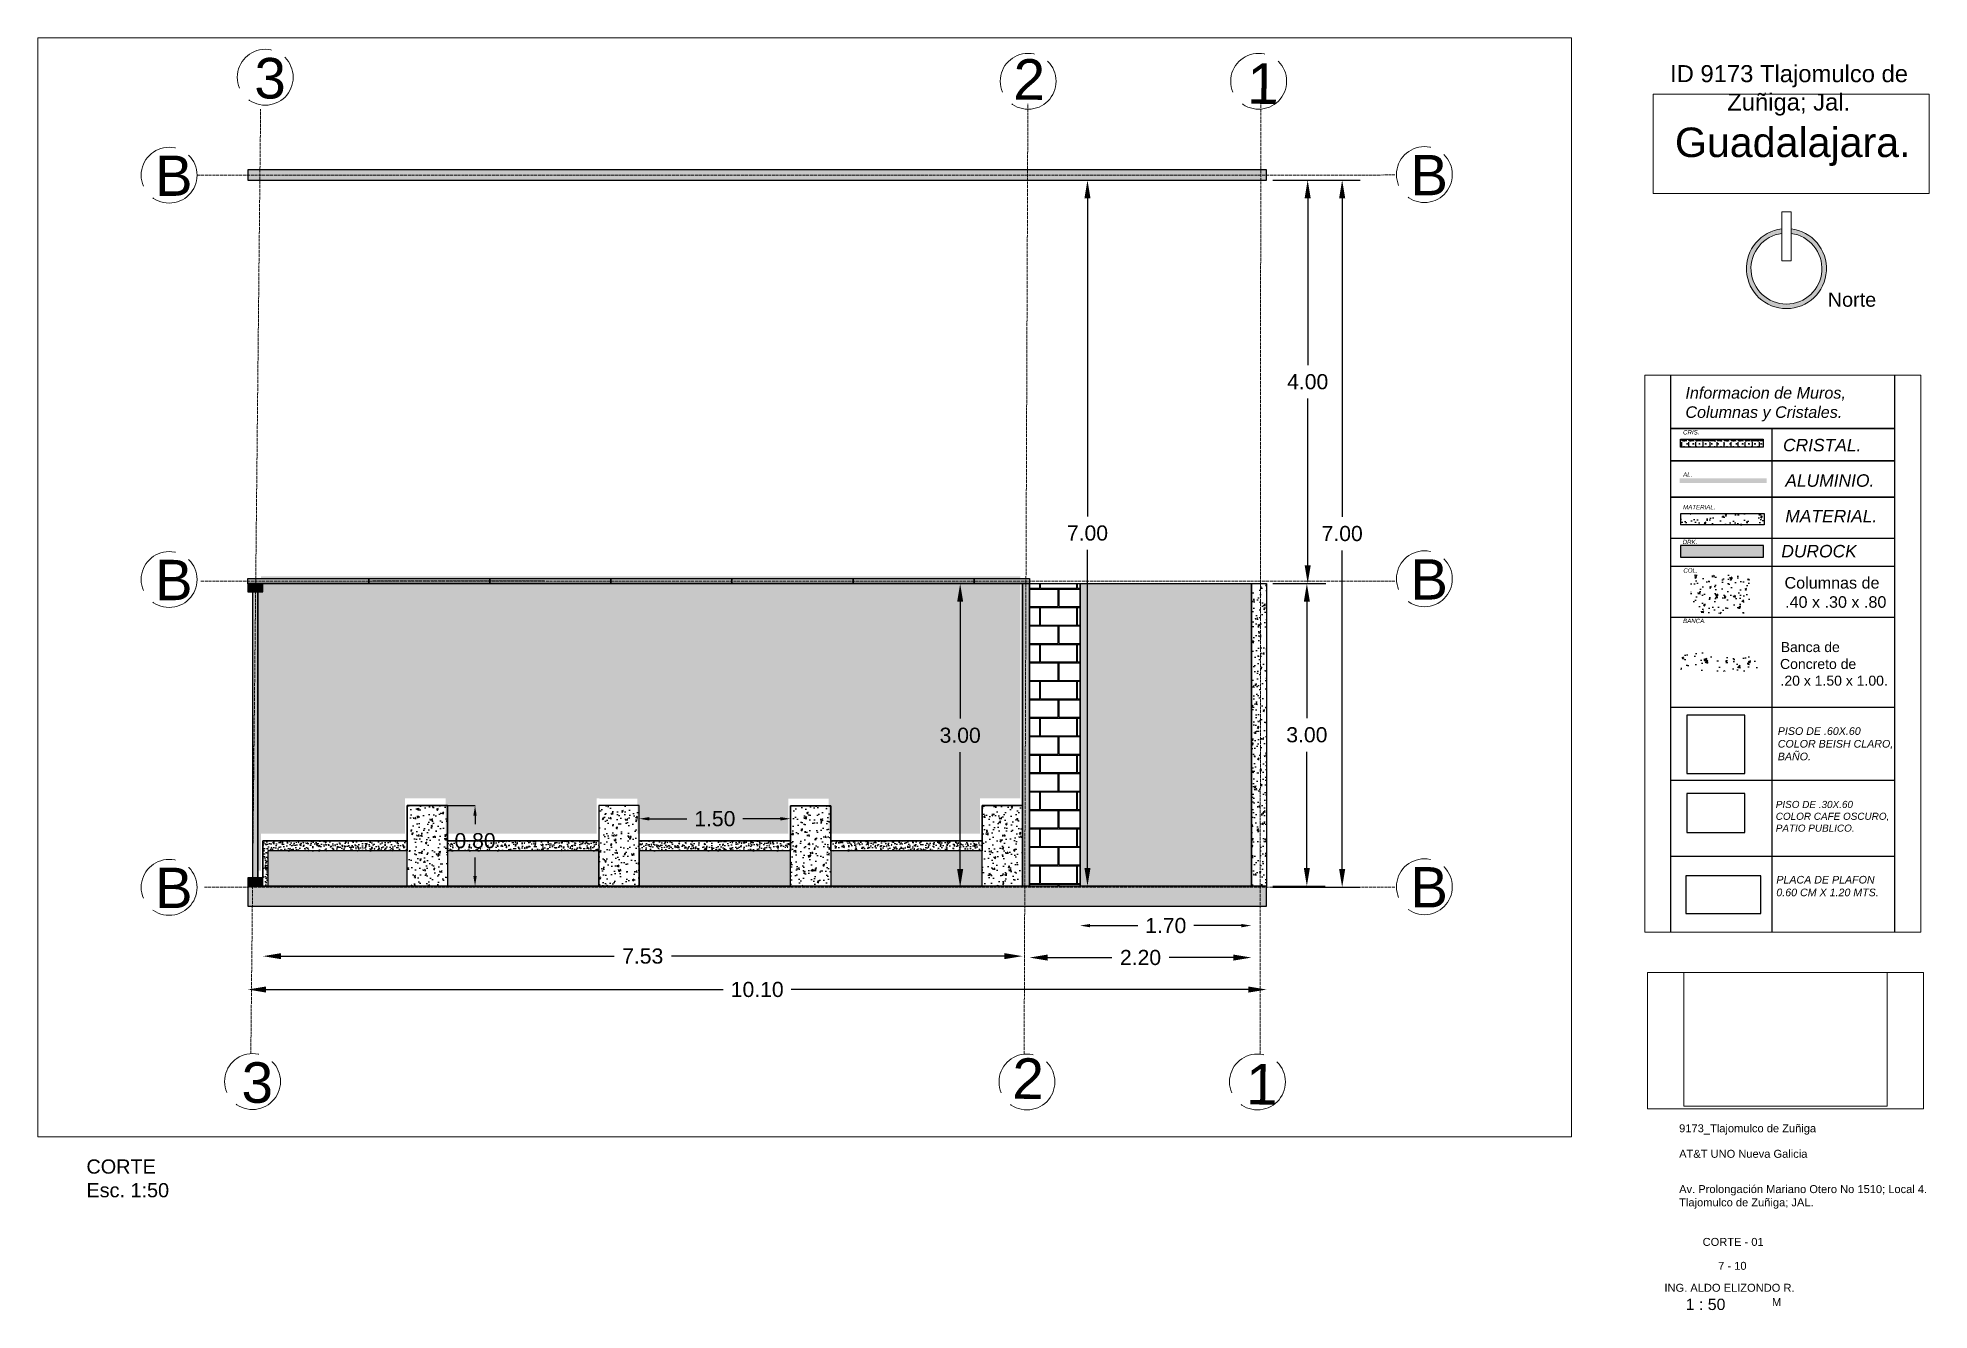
# Paper-space layout 'ARQ-07' of a CAD drawing. Header units: millimetres. Extents: x 82.4 to 165.7, y 72 to 128.1.
# The model-space entities are those that its viewports show. They can reach past a viewport. Long polylines and large blocks are cut down to what shows.
import ezdxf

# ---------------------------------------------------------------- set-up
doc = ezdxf.new("R2010")
doc.units = ezdxf.units.MM
doc.linetypes.add('ACAD_ISO02W100', pattern=[15, 12, -3])
for name, color, linetype in [('CORTE', 254, 'Continuous'), ('CUADRO IMFORMATIVO', 144, 'Continuous'), ('MEDIDAS.', 144, 'Continuous'), ('MUROS ACABADOS', 142, 'Continuous')]:
    doc.layers.add(name, color=color, linetype=linetype)
for name, color, linetype, lineweight in [('COTAS', 161, 'ACAD_ISO02W100', 20), ('IMAGENES 3', 142, 'Continuous', 18), ('LAM-Solapa', 157, 'Continuous', 18)]:
    doc.layers.add(name, color=color, linetype=linetype, lineweight=lineweight)
doc.styles.get("Standard").update_dxf_attribs({"font": 'arial.ttf'})
doc.dimstyles.get("Standard").update_dxf_attribs({"dimtxt": 0.15, "dimasz": 0.18, "dimexe": 0.18, "dimexo": 0.0625, "dimgap": 0.09, "dimtad": 0, "dimtih": 1, "dimtoh": 1, "dimzin": 0, "dimdsep": 46, "dimtxsty": 'Standard', "dimblk2": 'ARCHTICK', "dimcen": 0.09, "dimadec": 0, "dimazin": 0, "dimtfac": 1, "dimtofl": 0, "dimtmove": 0, "dimatfit": 3, "dimfxl": 1, "dimtolj": 1, "dimtzin": 0, "dimarcsym": 0})
picture_1 = doc.add_image_def('image53.png', size_in_pixel=(703, 467))
pattern_1 = [(50, (16.25074, 0), (0.0910923345, -0.00796954277), [0.009525, -0.104775]), (355, (16.25074, 0), (-0.0176217107, 0.0955284226), [0.00762, -0.0838202921]), (100.4514447, (16.25833, -0.00066), (0.07347062355, 0.08755887596), [0.0080950044, -0.0890451223]), (46.1842, (16.25074, 0.0254), (0.1355395204, -0.021021164), [0.0142875, -0.1571625]), (96.6355576, (16.26204, 0.02365), (0.118702067, 0.1237130623), [0.0121425116, -0.133567804]), (351.1841512, (16.25074, 0.0254), (0.118702067, 0.1237130623), [0.0114299835, -0.125729866]), (21, (16.26344, 0.01905), (0.07580719563, -0.0511325991), [0.009525, -0.104775]), (326, (16.26344, 0.01905), (0.0309010142, 0.09209398306), [0.00762, -0.08382]), (71.451445, (16.26976, 0.01479), (0.10670820964, 0.04096138444), [0.0080950044, -0.0890449688]), (37.5, (16.250742, 0), (0.001544301625, 0.04227751944), [0, -0.082804, 0, -0.08509, 0, -0.0841375]), (7.5, (16.250742, 0), (0.03340983126, 0.05009028741), [0, -0.048514, 0, -0.080899, 0, -0.0320675]), (327.5, (16.22242, 0), (0.06779529758, -0.002864372), [0, -0.03175, 0, -0.09906, 0, -0.131445]), (317.5, (16.20972, 0), (0.0740645907, 0.01271324552), [0, -0.041275, 0, -0.065786, 0, -0.093345])]
pattern_2 = [(50, (16.25074, 0), (0.1639662021, -0.014345177), [0.017145, -0.188595]), (355, (16.25074, 0), (-0.0317190793, 0.1719511607), [0.013716, -0.1508765258]), (100.4514447, (16.2644, -0.0012), (0.1322471224, 0.1576059767), [0.014571008, -0.1602812201]), (46.1842, (16.25074, 0.04572), (0.2439711368, -0.037838095), [0.0257175, -0.2828925]), (96.6355576, (16.27107, 0.04257), (0.2136637206, 0.222683512), [0.021856521, -0.2404220473]), (351.1841512, (16.25074, 0.04572), (0.2136637207, 0.222683512), [0.0205739704, -0.2263137587]), (21, (16.2736, 0.03429), (0.1364529521, -0.0920386784), [0.017145, -0.188595]), (326, (16.2736, 0.03429), (0.0556218255, 0.1657691695), [0.013716, -0.150876]), (71.451445, (16.28497, 0.02662), (0.1920747774, 0.073730492), [0.014571008, -0.1602809438]), (37.5, (16.25074, 0), (0.00277974293, 0.076099535), [0, -0.1490472, 0, -0.153162, 0, -0.1514475]), (7.5, (16.25074, 0), (0.06013769626, 0.09016251734), [0, -0.0873252, 0, -0.1456182, 0, -0.0577215]), (327.5, (16.199765, 0), (0.12203153565, -0.0051558696), [0, -0.05715, 0, -0.178308, 0, -0.236601]), (317.5, (16.1769, 0), (0.1333162632, 0.0228838419), [0, -0.074295, 0, -0.1184148, 0, -0.168021])]

# ---------------------------------------------------------------- blocks, each defined once
blk = doc.blocks.new('*D143')
at = {"layer": 'Defpoints', "color": 0, "transparency": 16777216}
for p in [(10992.937, 3786.768), (10993.336, 3786.768), (10992.937, 3783.768)]:
    blk.add_point(p, dxfattribs=at)
at = {"layer": 'MEDIDAS.', "color": 0, "lineweight": -2, "transparency": 16777216}
for p, q in [((10992.999, 3786.768), (10993.516, 3786.768)), ((10993.336, 3786.588), (10993.336, 3785.434)), ((10993.336, 3783.948), (10993.336, 3785.101)), ((10992.999, 3783.768), (10993.516, 3783.768))]:
    blk.add_line(p, q, dxfattribs=at)
at = {"layer": 'MEDIDAS.', "color": 0, "transparency": 16777216}
for points in [[(10993.306, 3786.588), (10993.366, 3786.588), (10993.336, 3786.768)], [(10993.306, 3783.948), (10993.366, 3783.948), (10993.336, 3783.768)]]:
    blk.add_solid(points, dxfattribs=at)
at = {"layer": 'MEDIDAS.', "color": 0, "transparency": 16777216, "insert": (10993.336, 3785.268), "char_height": 0.15, "attachment_point": 5}
blk.add_mtext('\\A1;3.00', dxfattribs=at)
blk = doc.blocks.new('_ArchTick')
at = {"color": 0, "linetype": 'ByBlock', "const_width": 0.15}
blk.add_lwpolyline([(-0.5, -0.5), (0.5, 0.5)], dxfattribs=at)
blk = doc.blocks.new('*D144')
at = {"layer": 'Defpoints', "color": 0, "transparency": 16777216}
for p in [(10992.937, 3790.768), (10993.344, 3790.768), (10992.937, 3786.768)]:
    blk.add_point(p, dxfattribs=at)
at = {"layer": 'MEDIDAS.', "color": 0, "lineweight": -2, "transparency": 16777216}
for p, q in [((10992.999, 3790.768), (10993.524, 3790.768)), ((10993.344, 3790.588), (10993.344, 3788.934)), ((10993.344, 3786.948), (10993.344, 3788.601)), ((10992.999, 3786.768), (10993.524, 3786.768))]:
    blk.add_line(p, q, dxfattribs=at)
at = {"layer": 'MEDIDAS.', "color": 0, "transparency": 16777216}
for points in [[(10993.314, 3790.588), (10993.374, 3790.588), (10993.344, 3790.768)], [(10993.314, 3786.948), (10993.374, 3786.948), (10993.344, 3786.768)]]:
    blk.add_solid(points, dxfattribs=at)
at = {"layer": 'MEDIDAS.', "color": 0, "transparency": 16777216, "insert": (10993.344, 3788.768), "char_height": 0.15, "attachment_point": 5}
blk.add_mtext('\\A1;4.00', dxfattribs=at)
blk = doc.blocks.new('*D145')
at = {"layer": 'Defpoints', "color": 0, "transparency": 16777216}
for p in [(10992.937, 3790.768), (10993.686, 3790.768), (10992.937, 3783.757)]:
    blk.add_point(p, dxfattribs=at)
at = {"layer": 'MEDIDAS.', "color": 0, "lineweight": -2, "transparency": 16777216}
for p, q in [((10992.999, 3790.768), (10993.866, 3790.768)), ((10993.686, 3790.588), (10993.686, 3787.429)), ((10993.686, 3783.937), (10993.686, 3787.096)), ((10992.999, 3783.757), (10993.866, 3783.757))]:
    blk.add_line(p, q, dxfattribs=at)
at = {"layer": 'MEDIDAS.', "color": 0, "transparency": 16777216}
for points in [[(10993.656, 3790.588), (10993.716, 3790.588), (10993.686, 3790.768)], [(10993.656, 3783.937), (10993.716, 3783.937), (10993.686, 3783.757)]]:
    blk.add_solid(points, dxfattribs=at)
at = {"layer": 'MEDIDAS.', "color": 0, "transparency": 16777216, "insert": (10993.686, 3787.263), "char_height": 0.15, "attachment_point": 5}
blk.add_mtext('\\A1;7.00', dxfattribs=at)
blk = doc.blocks.new('*D146')
at = {"layer": 'Defpoints', "color": 0, "transparency": 16777216}
for p in [(10991.087, 3783.377), (10991.087, 3783.377), (10992.787, 3783.377)]:
    blk.add_point(p, dxfattribs=at)
at = {"layer": 'MEDIDAS.', "color": 0, "lineweight": -2, "transparency": 16777216}
for p, q in [((10991.187, 3783.377), (10991.659, 3783.377)), ((10992.687, 3783.377), (10992.214, 3783.377))]:
    blk.add_line(p, q, dxfattribs=at)
at = {"layer": 'MEDIDAS.', "color": 0, "transparency": 16777216}
for points in [[(10991.187, 3783.393), (10991.187, 3783.36), (10991.087, 3783.377)], [(10992.687, 3783.393), (10992.687, 3783.36), (10992.787, 3783.377)]]:
    blk.add_solid(points, dxfattribs=at)
at = {"layer": 'MEDIDAS.', "color": 0, "transparency": 16777216, "insert": (10991.937, 3783.377), "char_height": 0.15, "attachment_point": 5}
blk.add_mtext('\\A1;1.70', dxfattribs=at)
blk = doc.blocks.new('*D147')
at = {"layer": 'Defpoints', "color": 0, "transparency": 16777216}
for p in [(10990.587, 3783.06), (10990.587, 3783.06), (10992.787, 3783.06)]:
    blk.add_point(p, dxfattribs=at)
at = {"layer": 'MEDIDAS.', "color": 0, "lineweight": -2, "transparency": 16777216}
for p, q in [((10990.767, 3783.06), (10991.401, 3783.06)), ((10992.607, 3783.06), (10991.972, 3783.06))]:
    blk.add_line(p, q, dxfattribs=at)
at = {"layer": 'MEDIDAS.', "color": 0, "transparency": 16777216}
for points in [[(10990.767, 3783.09), (10990.767, 3783.03), (10990.587, 3783.06)], [(10992.607, 3783.09), (10992.607, 3783.03), (10992.787, 3783.06)]]:
    blk.add_solid(points, dxfattribs=at)
at = {"layer": 'MEDIDAS.', "color": 0, "transparency": 16777216, "insert": (10991.687, 3783.06), "char_height": 0.15, "attachment_point": 5}
blk.add_mtext('\\A1;2.20', dxfattribs=at)
blk = doc.blocks.new('*D148')
at = {"layer": 'Defpoints', "color": 0, "transparency": 16777216}
for p in [(10982.987, 3783.074), (10982.987, 3783.074), (10990.517, 3783.074)]:
    blk.add_point(p, dxfattribs=at)
at = {"layer": 'MEDIDAS.', "color": 0, "lineweight": -2, "transparency": 16777216}
for p, q in [((10983.167, 3783.074), (10986.468, 3783.074)), ((10990.337, 3783.074), (10987.036, 3783.074))]:
    blk.add_line(p, q, dxfattribs=at)
at = {"layer": 'MEDIDAS.', "color": 0, "transparency": 16777216}
for points in [[(10983.167, 3783.104), (10983.167, 3783.044), (10982.987, 3783.074)], [(10990.337, 3783.104), (10990.337, 3783.044), (10990.517, 3783.074)]]:
    blk.add_solid(points, dxfattribs=at)
at = {"layer": 'MEDIDAS.', "color": 0, "transparency": 16777216, "insert": (10986.752, 3783.074), "char_height": 0.15, "attachment_point": 5}
blk.add_mtext('\\A1;7.53', dxfattribs=at)
blk = doc.blocks.new('*D149')
at = {"layer": 'Defpoints', "color": 0, "transparency": 16777216}
for p in [(10982.837, 3782.743), (10982.837, 3782.743), (10992.937, 3782.743)]:
    blk.add_point(p, dxfattribs=at)
at = {"layer": 'MEDIDAS.', "color": 0, "lineweight": -2, "transparency": 16777216}
for p, q in [((10983.017, 3782.743), (10987.551, 3782.743)), ((10992.757, 3782.743), (10988.222, 3782.743))]:
    blk.add_line(p, q, dxfattribs=at)
at = {"layer": 'MEDIDAS.', "color": 0, "transparency": 16777216}
for points in [[(10983.017, 3782.773), (10983.017, 3782.713), (10982.837, 3782.743)], [(10992.757, 3782.773), (10992.757, 3782.713), (10992.937, 3782.743)]]:
    blk.add_solid(points, dxfattribs=at)
at = {"layer": 'MEDIDAS.', "color": 0, "transparency": 16777216, "insert": (10987.887, 3782.743), "char_height": 0.15, "attachment_point": 5}
blk.add_mtext('\\A1;10.10', dxfattribs=at)
blk = doc.blocks.new('*D170')
at = {"layer": 'Defpoints', "color": 0, "transparency": 16777216}
for p in [(10984.817, 3784.567), (10984.817, 3783.768), (10985.09, 3783.768)]:
    blk.add_point(p, dxfattribs=at)
at = {"layer": 'MEDIDAS.', "color": 0, "lineweight": -2, "transparency": 16777216}
for p, q in [((10984.817, 3784.567), (10985.09, 3784.567)), ((10985.09, 3784.467), (10985.09, 3784.384)), ((10985.09, 3783.868), (10985.09, 3784.051)), ((10984.817, 3783.768), (10985.09, 3783.768))]:
    blk.add_line(p, q, dxfattribs=at)
at = {"layer": 'MEDIDAS.', "color": 0, "transparency": 16777216}
for points in [[(10985.073, 3784.467), (10985.106, 3784.467), (10985.09, 3784.567)], [(10985.073, 3783.868), (10985.106, 3783.868), (10985.09, 3783.768)]]:
    blk.add_solid(points, dxfattribs=at)
at = {"layer": 'MEDIDAS.', "color": 0, "transparency": 16777216, "insert": (10985.09, 3784.218), "char_height": 0.15, "attachment_point": 5}
blk.add_mtext('\\A1;0.80', dxfattribs=at)
blk = doc.blocks.new('*D171')
at = {"layer": 'Defpoints', "color": 0, "transparency": 16777216}
for p in [(10988.217, 3784.436), (10986.717, 3784.218), (10988.217, 3784.218)]:
    blk.add_point(p, dxfattribs=at)
at = {"layer": 'MEDIDAS.', "color": 0, "lineweight": -2, "transparency": 16777216}
for p, q in [((10986.717, 3784.218), (10986.717, 3784.436)), ((10986.817, 3784.436), (10987.189, 3784.436)), ((10988.117, 3784.436), (10987.744, 3784.436)), ((10988.217, 3784.218), (10988.217, 3784.436))]:
    blk.add_line(p, q, dxfattribs=at)
at = {"layer": 'MEDIDAS.', "color": 0, "transparency": 16777216}
for points in [[(10986.817, 3784.453), (10986.817, 3784.419), (10986.717, 3784.436)], [(10988.117, 3784.453), (10988.117, 3784.419), (10988.217, 3784.436)]]:
    blk.add_solid(points, dxfattribs=at)
at = {"layer": 'MEDIDAS.', "color": 0, "transparency": 16777216, "insert": (10987.467, 3784.436), "char_height": 0.15, "attachment_point": 5}
blk.add_mtext('\\A1;1.50', dxfattribs=at)
blk = doc.blocks.new('*D172')
at = {"layer": 'Defpoints', "color": 0, "transparency": 16777216}
for p in [(10989.9, 3786.768), (10989.899, 3783.757), (10989.899, 3783.757)]:
    blk.add_point(p, dxfattribs=at)
at = {"layer": 'MEDIDAS.', "color": 0, "lineweight": -2, "transparency": 16777216}
for p, q in [((10989.9, 3786.768), (10989.899, 3786.768)), ((10989.899, 3786.588), (10989.899, 3785.43)), ((10989.899, 3783.937), (10989.899, 3785.096))]:
    blk.add_line(p, q, dxfattribs=at)
at = {"layer": 'MEDIDAS.', "color": 0, "transparency": 16777216}
for points in [[(10989.869, 3786.588), (10989.929, 3786.588), (10989.899, 3786.768)], [(10989.869, 3783.937), (10989.929, 3783.937), (10989.899, 3783.757)]]:
    blk.add_solid(points, dxfattribs=at)
at = {"layer": 'MEDIDAS.', "color": 0, "transparency": 16777216, "insert": (10989.899, 3785.263), "char_height": 0.15, "attachment_point": 5}
blk.add_mtext('\\A1;3.00', dxfattribs=at)
blk = doc.blocks.new('*D173')
at = {"layer": 'Defpoints', "color": 0, "transparency": 16777216}
for p in [(10991.095, 3790.768), (10991.161, 3790.768), (10991.087, 3783.768)]:
    blk.add_point(p, dxfattribs=at)
at = {"layer": 'MEDIDAS.', "color": 0, "lineweight": -2, "transparency": 16777216}
for p, q in [((10991.157, 3790.768), (10991.341, 3790.768)), ((10991.161, 3790.588), (10991.161, 3787.434)), ((10991.161, 3783.948), (10991.161, 3787.101)), ((10991.149, 3783.768), (10991.341, 3783.768))]:
    blk.add_line(p, q, dxfattribs=at)
at = {"layer": 'MEDIDAS.', "color": 0, "transparency": 16777216}
for points in [[(10991.131, 3790.588), (10991.191, 3790.588), (10991.161, 3790.768)], [(10991.131, 3783.948), (10991.191, 3783.948), (10991.161, 3783.768)]]:
    blk.add_solid(points, dxfattribs=at)
at = {"layer": 'MEDIDAS.', "color": 0, "transparency": 16777216, "insert": (10991.161, 3787.268), "char_height": 0.15, "attachment_point": 5}
blk.add_mtext('\\A1;7.00', dxfattribs=at)

msp = doc.modelspace()

# ---------------------------------------------------------------- hatches: boundary and pattern name
at = {"layer": 'CUADRO IMFORMATIVO'}
h = msp.add_hatch(dxfattribs=at)
h.set_pattern_fill('ANGLE', color=151, scale=0.010385)
h.set_pattern_definition([(0, (-11794.835896, -4063.511164), (0, 0.07254180236), [0.05275767444, -0.01978412792]), (90, (-11794.835896, -4063.511164), (-0.07254180236, 4e-18), [0.05275767444, -0.01978412792])])
h.paths.add_polyline_path([(10996.895, 3821.204), (10996.895, 3821.287), (10996.043, 3821.287), (10996.043, 3821.204)])
h = msp.add_hatch(dxfattribs=at)
h.set_pattern_fill('CROSS', color=161, scale=0.005)
h.paths.add_polyline_path([(10996.043, 3821.204), (10996.043, 3821.287), (10996.895, 3821.287), (10996.895, 3821.204)])
h = msp.add_hatch(color=161, dxfattribs=at)
h.dxf.hatch_style = 1
h.paths.add_polyline_path([(10996.929, 3820.838), (10996.929, 3820.885), (10996.035, 3820.885), (10996.035, 3820.838)])
h = msp.add_hatch(dxfattribs=at)
h.set_pattern_fill('AR-CONC', color=250, scale=0.001)
h.set_pattern_definition([(50, (0.0001, 0), (0.182184669, -0.0159390855), [0.01905, -0.20955]), (355, (0.0001, 0), (-0.0352434214, 0.1910568452), [0.01524, -0.1676405842]), (100.4514447, (0.01528, -0.00133), (0.146941247, 0.175117752), [0.0161900088, -0.1780902446]), (46.1842, (0.0001, 0.0508), (0.271079041, -0.042042328), [0.028575, -0.314325]), (96.6355576, (0.0227, 0.0473), (0.237404134, 0.2474261246), [0.024285023, -0.267135608]), (351.1841512, (0.0001, 0.0508), (0.237404134, 0.2474261246), [0.022859967, -0.251459732]), (21, (0.0255, 0.0381), (0.1516143913, -0.1022651982), [0.01905, -0.20955]), (326, (0.0255, 0.0381), (0.0618020283, 0.184187966), [0.01524, -0.16764]), (71.451445, (0.03813, 0.02958), (0.2134164193, 0.081922769), [0.0161900088, -0.1780899376]), (37.5, (0.0001, 0), (0.00308860325, 0.08455503887), [0, -0.165608, 0, -0.17018, 0, -0.168275]), (7.5, (0.0001, 0), (0.0668196625, 0.1001805748), [0, -0.097028, 0, -0.161798, 0, -0.064135]), (327.5, (-0.05654, 0), (0.13559059517, -0.005728744), [0, -0.0635, 0, -0.19812, 0, -0.26289]), (317.5, (-0.08194, 0), (0.1481291814, 0.025426491), [0, -0.08255, 0, -0.131572, 0, -0.18669])])
h.paths.add_polyline_path([(10996.903, 3820.407), (10996.047, 3820.407), (10996.047, 3820.522), (10996.903, 3820.522)])
at = {"layer": 'CUADRO IMFORMATIVO', "true_color": 0x0a85ff}
h = msp.add_hatch(color=150, dxfattribs=at)
h.dxf.hatch_style = 1
h.paths.add_polyline_path([(10996.045, 3820.193), (10996.045, 3820.073), (10996.898, 3820.073), (10996.898, 3820.193)])
at = {"layer": 'CUADRO IMFORMATIVO'}
h = msp.add_hatch(dxfattribs=at)
h.set_pattern_fill('AR-CONC', color=142, scale=0.001)
h.set_pattern_definition([(50, (18.55573, 23.4516), (0.182184669, -0.0159390855), [0.01905, -0.20955]), (355, (18.55573, 23.4516), (-0.0352434214, 0.1910568452), [0.01524, -0.1676405842]), (100.4514447, (18.57092, 23.45027), (0.146941247, 0.175117752), [0.0161900088, -0.1780902446]), (46.1842, (18.55573, 23.5024), (0.271079041, -0.042042328), [0.028575, -0.314325]), (96.6355576, (18.57832, 23.4989), (0.237404134, 0.2474261246), [0.024285023, -0.267135608]), (351.1841512, (18.55573, 23.5024), (0.237404134, 0.2474261246), [0.022859967, -0.251459732]), (21, (18.58113, 23.4897), (0.1516143913, -0.1022651982), [0.01905, -0.20955]), (326, (18.58113, 23.4897), (0.0618020283, 0.184187966), [0.01524, -0.16764]), (71.451445, (18.59377, 23.48118), (0.2134164193, 0.081922769), [0.0161900088, -0.1780899376]), (37.5, (18.55573, 23.4516), (0.00308860325, 0.08455503887), [0, -0.165608, 0, -0.17018, 0, -0.168275]), (7.5, (18.55573, 23.4516), (0.0668196625, 0.1001805748), [0, -0.097028, 0, -0.161798, 0, -0.064135]), (327.5, (18.49909, 23.4516), (0.13559059517, -0.005728744), [0, -0.0635, 0, -0.19812, 0, -0.26289]), (317.5, (18.47369, 23.4516), (0.1481291814, 0.025426491), [0, -0.08255, 0, -0.131572, 0, -0.18669])])
h.paths.add_polyline_path([(10996.152, 3819.491), (10996.752, 3819.491), (10996.752, 3819.891), (10996.152, 3819.891)])
h = msp.add_hatch(dxfattribs=at)
h.set_pattern_fill('AR-CONC', color=142, scale=0.001228)
h.set_pattern_definition([(50, (4256.03059, 1484.32152), (0.2237743324, -0.019577708), [0.023398791, -0.2573867034]), (355, (4256.03059, 1484.32152), (-0.0432888955, 0.234671876), [0.018719033, -0.20591008]), (100.4514447, (4256.04923, 1484.31988), (0.180485436, 0.215094158), [0.0198859126, -0.2187452205]), (46.1842, (4256.03059, 1484.3839), (0.332961779, -0.051639877), [0.035098187, -0.386080055]), (96.6355576, (4256.05833, 1484.3796), (0.291599463, 0.303909303), [0.029828881, -0.328118127]), (351.184151, (4256.0306, 1484.3839), (0.291599463, 0.303909303), [0.028078509, -0.308863715]), (21, (4256.06178, 1484.36831), (0.18622538, -0.125610605), [0.023398791, -0.2573867034]), (326, (4256.06178, 1484.36831), (0.075910381, 0.226234948), [0.018719033, -0.205909363]), (71.451445, (4256.0773, 1484.35785), (0.2621357605, 0.1006243446), [0.0198859126, -0.2187448435]), (37.5, (4256.030585, 1484.321516), (0.0037936789, 0.1038575171), [0, -0.2034134917, 0, -0.2090292016, 0, -0.2066893224]), (7.5, (4256.03059, 1484.32152), (0.0820734558, 0.1230500973), [0, -0.1191778433, 0, -0.1987337334, 0, -0.0787759304]), (327.5, (4255.96101, 1484.321516), (0.1665436235, -0.0070365189), [0, -0.0779959707, 0, -0.2433474287, 0, -0.3229033188]), (317.5, (4255.92981, 1484.32152), (0.1819445558, 0.0312309268), [0, -0.101394762, 0, -0.1616076513, 0, -0.229308154])])
h.paths.add_polyline_path([(10996.049, 3818.901), (10996.835, 3818.901), (10996.835, 3819.087), (10996.049, 3819.087)])
at = {"layer": 'MUROS ACABADOS'}
h = msp.add_hatch(color=254, dxfattribs=at)
h.dxf.hatch_style = 1
h.paths.add_polyline_path([(10982.837, 3790.868), (10982.837, 3790.768), (10992.937, 3790.768), (10992.937, 3790.868)])
h = msp.add_hatch(color=253, dxfattribs=at)
h.dxf.hatch_style = 1
h.paths.add_polyline_path([(10982.837, 3786.818), (10984.037, 3786.818), (10984.037, 3786.768), (10982.837, 3786.768)])
h = msp.add_hatch(color=254, dxfattribs=at)
h.dxf.hatch_style = 1
h.paths.add_polyline_path([(10982.967, 3783.922), (10982.917, 3783.922), (10982.917, 3786.756), (10982.967, 3786.756), (10982.967, 3786.839), (10990.497, 3786.839), (10990.497, 3784.64), (10990.097, 3784.639), (10990.097, 3784.289), (10988.597, 3784.289), (10988.597, 3784.635), (10988.197, 3784.635), (10988.197, 3784.289), (10986.697, 3784.289), (10986.697, 3784.636), (10986.297, 3784.637), (10986.297, 3784.289), (10984.797, 3784.289), (10984.797, 3784.638), (10984.397, 3784.638), (10984.397, 3784.289), (10982.967, 3784.289)])
h = msp.add_hatch(color=253, dxfattribs=at)
h.dxf.hatch_style = 1
h.paths.add_polyline_path([(10984.037, 3786.818), (10985.237, 3786.818), (10985.237, 3786.768), (10984.037, 3786.768)])
h = msp.add_hatch(color=253, dxfattribs=at)
h.dxf.hatch_style = 1
h.paths.add_polyline_path([(10985.237, 3786.818), (10986.437, 3786.818), (10986.437, 3786.768), (10985.237, 3786.768)])
h = msp.add_hatch(color=253, dxfattribs=at)
h.dxf.hatch_style = 1
h.paths.add_polyline_path([(10986.437, 3786.818), (10987.637, 3786.818), (10987.637, 3786.768), (10986.437, 3786.768)])
h = msp.add_hatch(color=253, dxfattribs=at)
h.dxf.hatch_style = 1
h.paths.add_polyline_path([(10987.637, 3786.818), (10988.837, 3786.818), (10988.837, 3786.768), (10987.637, 3786.768)])
h = msp.add_hatch(color=253, dxfattribs=at)
h.dxf.hatch_style = 1
h.paths.add_polyline_path([(10988.837, 3786.818), (10990.037, 3786.818), (10990.037, 3786.768), (10988.837, 3786.768)])
h = msp.add_hatch(color=253, dxfattribs=at)
h.dxf.hatch_style = 1
h.paths.add_polyline_path([(10990.037, 3786.818), (10990.587, 3786.818), (10990.587, 3786.768), (10990.037, 3786.768)])
h = msp.add_hatch(color=252, dxfattribs=at)
h.dxf.hatch_style = 1
h.paths.add_polyline_path([(10982.837, 3786.685), (10982.987, 3786.685), (10982.987, 3786.769), (10982.837, 3786.769)])
h = msp.add_hatch(dxfattribs=at)
h.set_pattern_fill('DASH', color=161, scale=0.005, angle=130)
h.set_pattern_definition([(130, (16.250742, 0), (-0.022365208838, 0.00195670223), [0.015875, -0.015875])])
h.paths.add_polyline_path([(10982.937, 3783.851), (10982.887, 3783.851), (10982.887, 3786.685), (10982.937, 3786.685)])
h = msp.add_hatch(color=250, dxfattribs=at)
h.dxf.hatch_style = 1
h.paths.add_polyline_path([(10990.587, 3783.768), (10990.517, 3783.768), (10990.517, 3786.768), (10990.587, 3786.768)])
h = msp.add_hatch(dxfattribs=at)
h.set_pattern_fill('AR-B816C', color=254, scale=0.0009)
h.set_pattern_definition([(0, (16.25074, 0), (0.18288, 0.18288), [0.3571875, -0.0085725]), (0, (16.06786, 0.00857), (0.18288, 0.18288), [0.3571875, -0.0085725]), (90, (16.25074, 0), (-0.18288, 0.18288), [-0.1914525, 0.1743075]), (90, (16.24217, 0), (-0.18288, 0.18288), [-0.1914525, 0.1743075])])
h.paths.add_polyline_path([(10991.087, 3786.768), (10991.087, 3783.768), (10990.587, 3783.768), (10990.587, 3786.768)])
h = msp.add_hatch(color=254, dxfattribs=at)
h.dxf.hatch_style = 1
h.paths.add_polyline_path([(10991.087, 3786.768), (10992.787, 3786.768), (10992.787, 3783.768), (10991.087, 3783.768)])
h = msp.add_hatch(dxfattribs=at)
h.set_pattern_fill('AR-CONC', color=40, scale=0.0009)
h.set_pattern_definition(pattern_2)
h.paths.add_polyline_path([(10992.937, 3783.768), (10992.787, 3783.768), (10992.787, 3786.768), (10992.937, 3786.768)])
h = msp.add_hatch(dxfattribs=at)
h.set_pattern_fill('AR-CONC', color=255, scale=0.0009)
h.set_pattern_definition(pattern_2)
h.paths.add_polyline_path([(10984.817, 3783.768), (10984.417, 3783.768), (10984.417, 3784.567), (10984.817, 3784.567)])
h = msp.add_hatch(dxfattribs=at)
h.set_pattern_fill('AR-CONC', color=255, scale=0.0009)
h.set_pattern_definition(pattern_2)
h.paths.add_polyline_path([(10986.317, 3783.768), (10986.717, 3783.768), (10986.717, 3784.566), (10986.317, 3784.566)])
h = msp.add_hatch(dxfattribs=at)
h.set_pattern_fill('AR-CONC', color=255, scale=0.0009)
h.set_pattern_definition(pattern_2)
h.paths.add_polyline_path([(10988.617, 3783.768), (10988.217, 3783.768), (10988.217, 3784.564), (10988.617, 3784.564)])
h = msp.add_hatch(dxfattribs=at)
h.set_pattern_fill('AR-CONC', color=255, scale=0.0009)
h.set_pattern_definition(pattern_2)
h.paths.add_polyline_path([(10990.517, 3783.768), (10990.117, 3783.768), (10990.117, 3784.568), (10990.517, 3784.569)])
h = msp.add_hatch(dxfattribs=at)
h.set_pattern_fill('AR-CONC', color=250, scale=0.0005)
h.set_pattern_definition(pattern_1)
h.paths.add_polyline_path([(10984.417, 3784.118), (10983.037, 3784.118), (10983.037, 3783.768), (10982.987, 3783.768), (10982.987, 3784.218), (10984.417, 3784.218)])
h = msp.add_hatch(color=254, dxfattribs=at)
h.dxf.hatch_style = 1
h.paths.add_polyline_path([(10983.037, 3784.118), (10983.037, 3783.768), (10984.417, 3783.768), (10984.417, 3784.118)])
h = msp.add_hatch(dxfattribs=at)
h.set_pattern_fill('AR-CONC', color=250, scale=0.0005)
h.set_pattern_definition(pattern_1)
h.paths.add_polyline_path([(10984.817, 3784.118), (10984.817, 3784.218), (10986.317, 3784.218), (10986.317, 3784.118)])
h = msp.add_hatch(color=254, dxfattribs=at)
h.dxf.hatch_style = 1
h.paths.add_polyline_path([(10984.817, 3784.118), (10984.817, 3783.768), (10986.317, 3783.768), (10986.317, 3784.118)])
h = msp.add_hatch(dxfattribs=at)
h.set_pattern_fill('AR-CONC', color=250, scale=0.0005)
h.set_pattern_definition(pattern_1)
h.paths.add_polyline_path([(10986.717, 3784.118), (10986.717, 3784.218), (10988.217, 3784.218), (10988.217, 3784.118)])
h = msp.add_hatch(color=254, dxfattribs=at)
h.dxf.hatch_style = 1
h.paths.add_polyline_path([(10986.717, 3784.118), (10986.717, 3783.768), (10988.217, 3783.768), (10988.217, 3784.118)])
h = msp.add_hatch(dxfattribs=at)
h.set_pattern_fill('AR-CONC', color=250, scale=0.0005)
h.set_pattern_definition(pattern_1)
h.paths.add_polyline_path([(10988.617, 3784.118), (10988.617, 3784.218), (10990.117, 3784.218), (10990.117, 3784.118)])
h = msp.add_hatch(color=254, dxfattribs=at)
h.dxf.hatch_style = 1
h.paths.add_polyline_path([(10988.617, 3784.118), (10988.617, 3783.768), (10990.117, 3783.768), (10990.117, 3784.118)])
h = msp.add_hatch(color=252, dxfattribs=at)
h.dxf.hatch_style = 1
h.paths.add_polyline_path([(10982.837, 3783.768), (10982.987, 3783.768), (10982.987, 3783.851), (10982.837, 3783.851)])
h = msp.add_hatch(color=250, dxfattribs=at)
h.dxf.hatch_style = 1
h.paths.add_polyline_path([(10982.837, 3783.568), (10992.937, 3783.568), (10992.937, 3783.768), (10982.837, 3783.768)])

# ---------------------------------------------------------------- linework, layer by layer
at = {"layer": 'CORTE'}
for points in [[(10982.837, 3790.868), (10982.837, 3790.768), (10992.937, 3790.768), (10992.937, 3790.868)], [(10982.837, 3786.818), (10984.037, 3786.818), (10984.037, 3786.768), (10982.837, 3786.768)], [(10984.037, 3786.818), (10985.237, 3786.818), (10985.237, 3786.768), (10984.037, 3786.768)], [(10985.237, 3786.818), (10986.437, 3786.818), (10986.437, 3786.768), (10985.237, 3786.768)], [(10986.437, 3786.818), (10987.637, 3786.818), (10987.637, 3786.768), (10986.437, 3786.768)], [(10987.637, 3786.818), (10988.837, 3786.818), (10988.837, 3786.768), (10987.637, 3786.768)], [(10988.837, 3786.818), (10990.037, 3786.818), (10990.037, 3786.768), (10988.837, 3786.768)], [(10990.037, 3786.818), (10990.587, 3786.818), (10990.587, 3786.768), (10990.037, 3786.768)], [(10982.837, 3786.685), (10982.987, 3786.685), (10982.987, 3786.769), (10982.837, 3786.769)], [(10982.937, 3783.851), (10982.887, 3783.851), (10982.887, 3786.685), (10982.937, 3786.685)], [(10991.087, 3786.768), (10991.087, 3783.768), (10990.587, 3783.768), (10990.587, 3786.768)], [(10982.837, 3783.768), (10982.987, 3783.768), (10982.987, 3783.851), (10982.837, 3783.851)]]:
    msp.add_lwpolyline(points, close=True, dxfattribs=at)
for points in [[(10982.837, 3786.818), (10990.587, 3786.818)], [(10982.837, 3786.766), (10982.837, 3786.816)], [(10984.037, 3786.768), (10984.037, 3786.818)], [(10985.237, 3786.768), (10985.237, 3786.818)], [(10986.437, 3786.768), (10986.437, 3786.818)], [(10987.637, 3786.768), (10987.637, 3786.818)], [(10988.837, 3786.768), (10988.837, 3786.818)], [(10990.037, 3786.768), (10990.037, 3786.818)], [(10990.587, 3786.818), (10990.587, 3786.768)], [(10982.837, 3786.769), (10990.517, 3786.768)], [(10982.987, 3783.851), (10982.937, 3783.851), (10982.937, 3786.685), (10982.987, 3786.685), (10982.987, 3786.769), (10990.517, 3786.768), (10990.517, 3784.569), (10990.117, 3784.568), (10990.117, 3784.218), (10988.617, 3784.218), (10988.617, 3784.564), (10988.217, 3784.564), (10988.217, 3784.218), (10986.717, 3784.218), (10986.717, 3784.566), (10986.317, 3784.566), (10986.317, 3784.218), (10984.817, 3784.218), (10984.817, 3784.567), (10984.417, 3784.567), (10984.417, 3784.218), (10982.987, 3784.218), (10982.987, 3783.851)], [(10991.087, 3786.768), (10992.787, 3786.768), (10992.787, 3783.768), (10991.087, 3783.768), (10991.087, 3786.768)], [(10992.787, 3786.768), (10992.787, 3783.768)], [(10983.037, 3784.118), (10983.037, 3783.768), (10984.417, 3783.768), (10984.417, 3784.118), (10983.037, 3784.118)], [(10984.817, 3784.118), (10984.817, 3783.768), (10986.317, 3783.768), (10986.317, 3784.118), (10984.937, 3784.118)], [(10986.717, 3784.118), (10986.717, 3783.768), (10988.217, 3783.768), (10988.217, 3784.118), (10986.837, 3784.118)], [(10988.617, 3784.118), (10988.617, 3783.768), (10990.117, 3783.768), (10990.117, 3784.118), (10988.737, 3784.118)]]:
    msp.add_lwpolyline(points, dxfattribs=at)
at = {"layer": 'CORTE', "color": 250}
for points in [[(10990.587, 3783.768), (10990.517, 3783.768), (10990.517, 3786.768), (10990.587, 3786.768)], [(10984.817, 3783.768), (10984.417, 3783.768), (10984.417, 3784.567), (10984.817, 3784.567)], [(10986.317, 3783.768), (10986.717, 3783.768), (10986.717, 3784.566), (10986.317, 3784.566)], [(10988.617, 3783.768), (10988.217, 3783.768), (10988.217, 3784.564), (10988.617, 3784.564)], [(10982.837, 3783.568), (10992.937, 3783.568), (10992.937, 3783.768), (10982.837, 3783.768)]]:
    msp.add_lwpolyline(points, close=True, dxfattribs=at)
at = {"layer": 'CORTE', "color": 41, "true_color": 0xffda6b}
msp.add_lwpolyline([(10992.937, 3783.768), (10992.787, 3783.768), (10992.787, 3786.768), (10992.937, 3786.768)], close=True, dxfattribs=at)
at = {"layer": 'CORTE', "color": 250}
msp.add_lwpolyline([(10990.517, 3783.768), (10990.117, 3783.768), (10990.117, 3784.568), (10990.517, 3784.569), (10990.517, 3783.768)], dxfattribs=at)
at = {"layer": 'CORTE', "color": 255}
for points in [[(10984.417, 3784.118), (10983.037, 3784.118), (10983.037, 3783.768), (10982.987, 3783.768), (10982.987, 3784.218), (10984.417, 3784.218)], [(10984.817, 3784.118), (10984.817, 3784.218), (10986.317, 3784.218), (10986.317, 3784.118)], [(10986.717, 3784.118), (10986.717, 3784.218), (10988.217, 3784.218), (10988.217, 3784.118)], [(10988.617, 3784.118), (10988.617, 3784.218), (10990.117, 3784.218), (10990.117, 3784.118)]]:
    msp.add_lwpolyline(points, close=True, dxfattribs=at)
at = {"layer": 'COTAS', "color": 164, "ltscale": 0.05}
for points in [[(10982.867, 3782.107), (10982.964, 3791.471)], [(10990.533, 3782.103), (10990.57, 3791.523)], [(10992.873, 3782.102), (10992.879, 3791.523)], [(10982.334, 3790.815), (10994.207, 3790.818)], [(10982.372, 3786.793), (10994.207, 3786.793)], [(10984.077, 3786.794), (10985.777, 3786.794)], [(10982.407, 3783.757), (10994.207, 3783.757)]]:
    msp.add_lwpolyline(points, dxfattribs=at)
at = {"layer": 'COTAS', "color": 164}
for centre in [(10983.01, 3791.787), (10990.573, 3791.747), (10992.858, 3791.747), (10982.057, 3790.816), (10994.501, 3790.822), (10982.057, 3786.808), (10994.501, 3786.815), (10982.057, 3783.756), (10994.501, 3783.762), (10982.884, 3781.831), (10990.561, 3781.827), (10992.846, 3781.827)]:
    msp.add_circle(centre, 0.277, dxfattribs=at)
at = {"layer": 'CUADRO IMFORMATIVO'}
for p, q in [((10998.248, 3821.973), (10995.94, 3821.973)), ((10995.94, 3821.973), (10995.94, 3816.205)), ((10998.248, 3816.205), (10998.248, 3821.973)), ((10995.94, 3821.397), (10998.248, 3821.397)), ((10995.94, 3821.397), (10998.248, 3821.397)), ((10998.248, 3821.397), (10995.94, 3821.397)), ((10996.985, 3821.397), (10996.985, 3816.205)), ((10995.94, 3821.065), (10998.248, 3821.065)), ((10998.248, 3821.065), (10995.94, 3821.065)), ((10995.94, 3820.689), (10998.248, 3820.689)), ((10998.248, 3820.689), (10995.94, 3820.689)), ((10998.248, 3820.265), (10995.94, 3820.265)), ((10998.248, 3819.978), (10995.94, 3819.978)), ((10998.248, 3819.452), (10995.94, 3819.452)), ((10995.94, 3818.54), (10995.94, 3818.525)), ((10998.248, 3818.525), (10995.94, 3818.525)), ((10998.248, 3818.525), (10995.94, 3818.525)), ((10998.248, 3817.775), (10995.94, 3817.775)), ((10998.248, 3817.775), (10995.94, 3817.775)), ((10998.248, 3816.99), (10995.94, 3816.99)), ((10998.248, 3816.99), (10995.94, 3816.99)), ((10998.248, 3816.99), (10995.94, 3816.99)), ((10998.248, 3816.205), (10995.94, 3816.205))]:
    msp.add_line(p, q, dxfattribs=at)
at = {"layer": 'CUADRO IMFORMATIVO', "color": 151}
for points in [[(10996.043, 3821.204), (10996.043, 3821.287), (10996.895, 3821.287), (10996.895, 3821.204)], [(10996.107, 3817.845), (10996.707, 3817.845), (10996.707, 3818.445), (10996.107, 3818.445)]]:
    msp.add_lwpolyline(points, close=True, dxfattribs=at)
at = {"layer": 'CUADRO IMFORMATIVO', "color": 142}
msp.add_lwpolyline([(10996.903, 3820.407), (10996.047, 3820.407), (10996.047, 3820.522), (10996.903, 3820.522)], close=True, dxfattribs=at)
at = {"layer": 'CUADRO IMFORMATIVO', "color": 150, "true_color": 0x0a85ff}
msp.add_lwpolyline([(10996.045, 3820.193), (10996.045, 3820.073), (10996.898, 3820.073), (10996.898, 3820.193)], close=True, dxfattribs=at)
at = {"layer": 'CUADRO IMFORMATIVO', "color": 152}
msp.add_lwpolyline([(10996.107, 3817.239), (10996.707, 3817.239), (10996.707, 3817.639), (10996.107, 3817.639)], close=True, dxfattribs=at)
at = {"layer": 'CUADRO IMFORMATIVO', "color": 186}
msp.add_lwpolyline([(10996.097, 3816.406), (10996.87, 3816.406), (10996.87, 3816.792), (10996.097, 3816.792)], close=True, dxfattribs=at)

# ---------------------------------------------------------------- texts
at = {"layer": 'COTAS', "color": 164, "char_height": 0.402, "attachment_point": 1, "rotation": 359.3135}
for s, insert in [('3', (10982.905, 3791.98)), ('2', (10990.43, 3791.968)), ('1', (10992.748, 3791.927)), ('2', (10990.419, 3782.063)), ('3', (10982.778, 3782.024)), ('1', (10992.736, 3782.007))]:
    msp.add_mtext(s, dxfattribs=dict(at, insert=insert))
at = {"layer": 'COTAS', "color": 164, "char_height": 0.4, "attachment_point": 1}
for insert in [(10981.917, 3791.011), (10994.362, 3791.017), (10981.917, 3787.003), (10994.362, 3787.009), (10981.917, 3783.951), (10994.362, 3783.957)]:
    msp.add_mtext_dynamic_manual_height_columns('B', width=0.04813, gutter_width=12.5, heights=[0], dxfattribs=dict(at, insert=insert))
at = {"layer": 'CUADRO IMFORMATIVO', "color": 7}
for s, height, p in [('Columnas de', 0.11881, (10997.114, 3819.75)), ('.40 x .30 x .80', 0.11881, (10997.12, 3819.552)), ('Banca de', 0.1031, (10997.075, 3819.096)), ('Concreto de', 0.10306, (10997.068, 3818.922)), ('.20 x 1.50 x 1.00.', 0.10306, (10997.073, 3818.75))]:
    msp.add_text(s, height=height, dxfattribs=at).set_placement(p)
at = {"layer": 'CUADRO IMFORMATIVO', "color": 7, "attachment_point": 1}
for s, insert, char_height in [('{\\fArial|b0|i1|c0|p34;Informacion de Muros, \\PColumnas y Cristales.}', (10996.094, 3821.824), 0.11888), ('{\\fArial|b0|i1|c0|p34;CRIS.}', (10996.07, 3821.381), 0.04516), ('{\\fArial|b0|i1|c0|p34;CRISTAL.}', (10997.099, 3821.291), 0.1282), ('{\\fArial|b0|i1|c0|p34;AL.}', (10996.07, 3820.946), 0.04516), ('{\\fArial|b0|i1|c0|p34;ALUMINIO.}', (10997.122, 3820.926), 0.12835), ('{\\fArial|b0|i1|c0|p34;MATERIAL.}', (10996.07, 3820.61), 0.04516), ('{\\fArial|b0|i1|c0|p34;MATERIAL.}', (10997.122, 3820.56), 0.12835), ('{\\fArial|b0|i1|c0|p34;DRK.}', (10996.066, 3820.252), 0.04516), ('{\\fArial|b0|i1|c0|p34;DUROCK}', (10997.081, 3820.199), 0.12835), ('{\\fArial|b0|i1|c0|p34;COL.}', (10996.073, 3819.958), 0.04516), ('{\\fArial|b0|i1|c0|p34;BANCA.}', (10996.07, 3819.439), 0.04516), ('{\\fArial|b0|i1|c0|p34;PISO DE .60X.60\\PCOLOR BEISH CLARO, \\PBAÑO. }', (10997.045, 3818.322), 0.07849), ('{\\fArial|b0|i1|c0|p34;PISO DE .30X.60\\PCOLOR CAFE OSCURO, \\PPATIO PUBLICO. }', (10997.024, 3817.564), 0.07311), ('{\\fArial|b0|i1|c0|p34;PLACA DE PLAFON\\P0.60 CM X 1.20 MTS.}', (10997.03, 3816.792), 0.07849)]:
    msp.add_mtext_dynamic_manual_height_columns(s, width=3.703, gutter_width=12.5, heights=[0], dxfattribs=dict(at, insert=insert, char_height=char_height))

# ---------------------------------------------------------------- dimensions: what is measured, and where the dimension line sits
at = {"layer": 'MEDIDAS.'}
for base, p1, p2, picture, middle in [((10991.161, 3790.768), (10991.087, 3783.768), (10991.095, 3790.768), '*D173', (10991.161, 3787.268)), ((10993.344, 3790.768), (10992.937, 3786.768), (10992.937, 3790.768), '*D144', (10993.344, 3788.768))]:
    dim = msp.add_linear_dim(base=base, p1=p1, p2=p2, angle=90, dimstyle='Standard', dxfattribs=at)
    dim.commit()
    dim.dimension.update_dxf_attribs({"geometry": picture, "text_midpoint": middle})
dim = msp.add_linear_dim(base=(10993.686, 3790.768), p1=(10992.937, 3783.757), p2=(10992.937, 3790.768), angle=90, text='7.00', dimstyle='Standard', dxfattribs=at)
dim.commit()
dim.dimension.update_dxf_attribs({"geometry": '*D145', "text_midpoint": (10993.686, 3787.263)})
dim = msp.add_linear_dim(base=(10989.899, 3783.757), p1=(10989.9, 3786.768), p2=(10989.899, 3783.757), angle=90, text='3.00', dimstyle='Standard', override={"dimexe": 0, "dimexo": 0}, dxfattribs=at)
dim.commit()
dim.dimension.update_dxf_attribs({"geometry": '*D172', "text_midpoint": (10989.899, 3785.263)})
dim = msp.add_linear_dim(base=(10993.336, 3786.768), p1=(10992.937, 3783.768), p2=(10992.937, 3786.768), angle=90, dimstyle='Standard', dxfattribs=at)
dim.commit()
dim.dimension.update_dxf_attribs({"geometry": '*D143', "text_midpoint": (10993.336, 3785.268), "dimtype": 160})
dim = msp.add_linear_dim(base=(10985.09, 3783.768), p1=(10984.817, 3784.567), p2=(10984.817, 3783.768), angle=90, dimstyle='Standard', override={"dimasz": 0.1, "dimexe": 0, "dimexo": 0}, dxfattribs=at)
dim.commit()
dim.dimension.update_dxf_attribs({"geometry": '*D170', "text_midpoint": (10985.09, 3784.218), "dimtype": 160})
for base, p1, p2, override, picture, middle in [((10988.217, 3784.436), (10986.717, 3784.218), (10988.217, 3784.218), {"dimasz": 0.1, "dimexe": 0, "dimexo": 0}, '*D171', (10987.467, 3784.436)), ((10982.837, 3782.743), (10992.937, 3782.743), (10982.837, 3782.743), {"dimexe": 0, "dimexo": 0}, '*D149', (10987.887, 3782.743))]:
    dim = msp.add_linear_dim(base=base, p1=p1, p2=p2, dimstyle='Standard', override=override, dxfattribs=at)
    dim.commit()
    dim.dimension.update_dxf_attribs({"geometry": picture, "text_midpoint": middle})
for base, p1, p2, override, picture, middle in [((10991.087, 3783.377), (10992.787, 3783.377), (10991.087, 3783.377), {"dimasz": 0.1, "dimexe": 0, "dimexo": 0}, '*D146', (10991.937, 3783.377)), ((10982.987, 3783.074), (10990.517, 3783.074), (10982.987, 3783.074), {"dimexe": 0, "dimexo": 0}, '*D148', (10986.752, 3783.074)), ((10990.587, 3783.06), (10992.787, 3783.06), (10990.587, 3783.06), {"dimexe": 0, "dimexo": 0}, '*D147', (10991.687, 3783.06))]:
    dim = msp.add_linear_dim(base=base, p1=p1, p2=p2, dimstyle='Standard', override=override, dxfattribs=at)
    dim.commit()
    dim.dimension.update_dxf_attribs({"geometry": picture, "text_midpoint": middle, "dimtype": 160})

# ---------------------------------------------------------------- pictures from other files: only their frames are drawn
at = {"layer": 'IMAGENES 3'}
image = msp.add_image(picture_1, insert=(10930.67, 3841.162), size_in_units=(18.603, 12.358), dxfattribs=at)
image.dxf.flags = 7

psp = doc.layouts.new('ARQ-07')

# ---------------------------------------------------------------- hatches: boundary and pattern name
at = {"layer": 'LAM-Solapa'}
h = psp.add_hatch(color=256, dxfattribs=at)
h.dxf.hatch_style = 1
h.paths.add_polyline_path([(159.626, 119.652), (159.626, 119.45, -15.463637), (159.224, 119.45), (159.224, 119.652, 17.46136)])

# ---------------------------------------------------------------- linework, layer by layer
psp.add_lwpolyline([(159.224, 118.244), (159.224, 120.4), (159.626, 120.4), (159.626, 118.244)], close=True, dxfattribs=at)
for radius, start, end in [(1.763, 96.55542, 83.44458), (1.563, 97.40008, 82.59992)]:
    psp.add_arc((159.425, 117.9), radius, start, end, dxfattribs=at)

# ---------------------------------------------------------------- texts
at = {"layer": 'LAM-Solapa', "attachment_point": 1}
for s, width, heights, insert, char_height in [('\\pi1.7427;ID 9173 Tlajomulco de \\P\\pi4.2615;Zuñiga; Jal.', 13.82729, [3.054], (152.556, 126.864), 0.75), ('\\pi1.8495;Guadalajara.', 13.82729, [0], (152.662, 124.113), 1.2979), ('Norte', 22.68618, [0], (161.245, 116.846), 0.625), ('9173_Tlajomulco de Zuñiga', 23.37132, [0], (154.698, 80.202), 0.35), ('CORTE\\PEsc. 1:50', 22.68618, [0], (84.533, 78.654), 0.625), ('AT&T UNO Nueva Galicia', 23.37132, [0], (154.698, 79.078), 0.35), ('Av. Prolongación Mariano Otero No 1510; Local 4.\\PTlajomulco de Zuñiga; JAL.', 23.37132, [4.461], (154.698, 77.522), 0.35), ('\\pi1.8671;CORTE - 01', 6.30978, [1.862], (153.865, 75.197), 0.35), ('\\pi2.553;7 - 10', 6.30978, [1.46], (153.865, 74.143), 0.35), ('ING. ALDO ELIZONDO R.', 12.25027, [0], (154.05, 73.176), 0.35), ('\\pi0.93798;1 : 50', 3.51409, [1.255], (154.05, 72.521), 0.5), ('M', 2.80981, [1.297], (158.788, 72.543), 0.35)]:
    psp.add_mtext_dynamic_manual_height_columns(s, width=width, gutter_width=12.5, heights=heights, dxfattribs=dict(at, insert=insert, char_height=char_height))

# ---------------------------------------------------------------- viewports
at = {"layer": 'MUROS ACABADOS', "color": 7, "true_color": 0xfcfcfc, "view_target_point": (10971.246, 3809.091)}
vp = psp.add_viewport(center=(116.171, 103.857), size=(67.56, 48.41932), view_center_point=(17.111, -22.361), view_height=10.89562, dxfattribs=at)
vp.frozen_layers = ['LAM-Solapa']
at = {"layer": 'MUROS ACABADOS', "color": 7, "true_color": 0xfcfcfc}
for center, size, view_center_point, view_height, status in [((159.632, 123.399), (12.162, 4.37617), (11002.392, 3808.877), 0.83412, 5), ((159.271, 100.938), (12.162, 24.5356), (10997.098, 3819.08), 5.7331, 3), ((159.383, 83.893), (12.162, 6.0042), (10939.97, 3847.179), 12.4792, 4)]:
    psp.add_viewport(center=center, size=size, view_center_point=view_center_point, view_height=view_height, status=status, dxfattribs=at)

doc.saveas('drawing.dxf')
